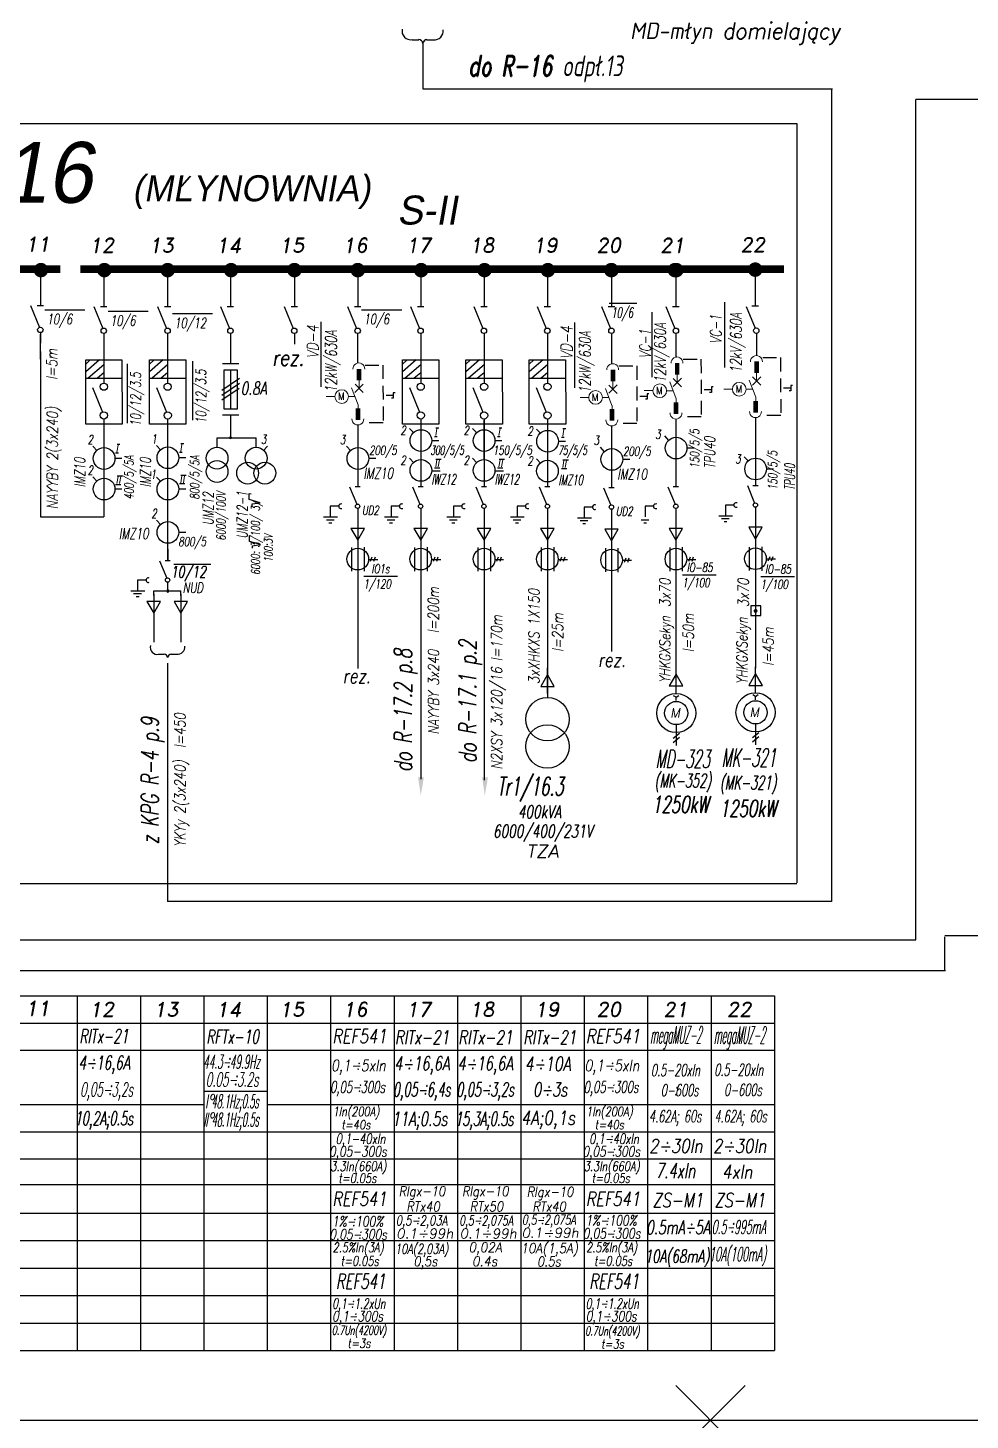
# Model space of a CAD drawing. Extents: x 0 to 420, y 0 to 328.
# Drawn here: x 111.2 to 247.6, y 0 to 201.3 of the extents above; entities that cross this region are included whole.
import ezdxf
from ezdxf.enums import TextEntityAlignment as Align

# ---------------------------------------------------------------- set-up
doc = ezdxf.new("R2010")
doc.units = 0
doc.header["$MEASUREMENT"] = 0
doc.header["$PDMODE"] = 3
doc.header["$PDSIZE"] = 5
doc.linetypes.add('DASHED', pattern=[0.75, 0.5, -0.25])
doc.layers.get('0').update_dxf_attribs({"linetype": 'CONTINUOUS'})
doc.layers.add('LINIE', color=4, linetype='CONTINUOUS')
doc.layers.add('STYKI', color=4, linetype='CONTINUOUS')
doc.styles.add('ROMAND', font='romand', dxfattribs={"width": 0.7, "oblique": 10, "height": 3.5})
doc.styles.add('ROMANS', font='romans', dxfattribs={"width": 0.8, "oblique": 10, "height": 1.99})
doc.styles.add('TECHNIC', font='te______.pfb', dxfattribs={"oblique": 10, "height": 12})

# ---------------------------------------------------------------- blocks, each defined once
blk = doc.blocks.new('3')
at = {"color": 7}
blk.add_line((0, 8.61), (0, -2.22), dxfattribs=at)
blk.add_line((3.06, 3.05), (4.99, 3.05))
blk.add_circle((0.05, 3), 3)
blk = doc.blocks.new('*U5')
at = {"color": 0}
mesh = blk.add_polyface(dxfattribs=at)
corners = [(0, 0), (3.75, 6.51), (-3.76, 6.5)]
mesh.append_faces([[corners[k] for k in face] for face in [(0, 1, 2)]], dxfattribs={"color": 0})
blk = doc.blocks.new('6')
at = {"color": 7}
blk.add_line((-0.47, 6.02), (-0.47, -1.14), dxfattribs=at)
at = {"xscale": 0.5, "yscale": 0.5, "zscale": 0.5}
blk.add_blockref('*U5', (-0.47, 0.77), dxfattribs=at)
blk = doc.blocks.new('11')
for p, q in [((0, 16), (0, 14.23)), ((-2.25, 14.23), (2.25, 14.23)), ((-0.2, 14.25), (-0.2, 14.23)), ((0, 12.49), (0, 1.6)), ((2.43, 10.05), (-2.43, 6.72)), ((-2.4, 5.45), (2.42, 8.81)), ((-2.4, 4.17), (2.38, 7.43)), ((-2.25, 0), (2.25, 0)), ((0, 0), (0, -2.05))]:
    blk.add_line(p, q)
blk.add_lwpolyline([(-1.78, 1.6), (-1.78, 12.49), (1.78, 12.49), (1.78, 1.6)], close=True)
blk = doc.blocks.new('*U13')
at = {"color": 0}
mesh = blk.add_polyface(dxfattribs=at)
corners = [(0, 0), (3.75, 6.51), (-3.76, 6.5)]
mesh.append_faces([[corners[k] for k in face] for face in [(0, 1, 2)]], dxfattribs={"color": 0})

msp = doc.modelspace()

# ---------------------------------------------------------------- linework, layer by layer
at = {"color": 7}
for p, q in [((166.83, 199.62), (167.81, 199.62)), ((168.93, 199.62), (169.95, 199.62)), ((168.38, 199.12), (168.38, 192.5)), ((168.38, 192.5), (227.65, 192.5)), ((227.5, 192.5), (227.5, 75)), ((239.72, 191.03), (328.78, 191.03)), ((239.72, 69.44), (239.72, 190.96)), ((29.95, 187.5), (222.48, 187.5)), ((222.5, 187.5), (222.5, 77.7)), ((113.07, 165.53), (113.07, 161.18)), ((122.23, 166.3), (122.23, 161.06)), ((131.46, 166.3), (131.46, 161.06)), ((140.57, 166.3), (140.57, 161.06)), ((149.8, 166.3), (149.8, 161.06)), ((158.97, 166.3), (158.97, 161.06)), ((168.08, 166.3), (168.08, 161.06)), ((177.24, 166.3), (177.24, 161.06)), ((186.41, 166.3), (186.41, 161.06)), ((195.7, 166.3), (195.7, 161.06)), ((205.01, 166.3), (205.01, 161.06)), ((216.48, 166.37), (216.48, 161.13)), ((112.58, 161.19), (113.51, 161.19)), ((122.23, 162.73), (122.23, 161.06)), ((131.46, 162.73), (131.46, 161.06)), ((186.41, 162.37), (186.41, 161.06)), ((195.36, 161.51), (199.37, 161.51)), ((212.06, 152.23), (212.06, 161.65)), ((216, 161.13), (216.93, 161.13)), ((113.69, 160.57), (119.48, 160.57)), ((121.75, 161.06), (122.68, 161.06)), ((122.85, 160.37), (128.64, 160.37)), ((132.15, 160.02), (137.94, 160.02)), ((140.08, 161.06), (141.01, 161.06)), ((149.31, 161.06), (150.25, 161.06)), ((158.49, 161.06), (159.42, 161.06)), ((159.53, 160.57), (165.32, 160.57)), ((167.59, 161.06), (168.53, 161.06)), ((176.76, 161.06), (177.69, 161.06)), ((185.93, 161.06), (186.86, 161.06)), ((195.22, 161.06), (196.15, 161.06)), ((201.57, 150.8), (201.57, 160.22)), ((204.53, 161.06), (205.46, 161.06)), ((113.08, 153.43), (113.08, 157.05)), ((122.23, 157.12), (122.23, 149.97)), ((131.46, 157.12), (131.46, 149.97)), ((153.65, 149.42), (153.65, 158.84)), ((158.95, 157.13), (158.95, 152.86)), ((168.08, 157.12), (168.08, 149.97)), ((177.24, 157.12), (177.24, 149.97)), ((186.41, 157.12), (186.41, 149.97)), ((190.38, 149.29), (190.38, 158.72)), ((195.68, 157.1), (195.68, 152.74)), ((205.01, 157.12), (205.01, 153.67)), ((140.57, 155.83), (140.57, 153.21)), ((113.07, 154.52), (113.07, 134.65)), ((113.07, 154.52), (113.07, 134.65)), ((119.61, 153.31), (124.85, 153.31)), ((119.61, 144.04), (119.61, 153.31)), ((121.59, 153.31), (119.61, 151.57)), ((120.27, 153.31), (119.61, 152.7)), ((122.23, 154.04), (122.23, 149.97)), ((124.3, 153.31), (124.85, 153.31)), ((124.3, 153.31), (124.85, 153.31)), ((124.85, 153.31), (124.88, 144.04)), ((128.85, 144.04), (128.85, 153.31)), ((130.82, 153.31), (128.85, 151.57)), ((128.85, 153.31), (134.08, 153.31)), ((129.51, 153.31), (128.85, 152.7)), ((131.46, 154.04), (131.46, 149.97)), ((133.53, 153.31), (134.08, 153.31)), ((134.08, 153.31), (134.11, 144.04)), ((135.08, 144.59), (135.08, 153.14)), ((165.46, 144.04), (165.46, 153.31)), ((165.46, 153.31), (170.7, 153.31)), ((167.43, 153.31), (165.46, 151.57)), ((166.12, 153.31), (165.46, 152.7)), ((168.08, 154.04), (168.08, 149.97)), ((170.14, 153.31), (170.7, 153.31)), ((170.7, 153.31), (170.72, 144.04)), ((174.62, 144.04), (174.62, 153.31)), ((176.6, 153.31), (174.62, 151.57)), ((174.62, 153.31), (179.86, 153.31)), ((174.62, 144.04), (174.62, 153.31)), ((175.28, 153.31), (174.62, 152.7)), ((177.24, 154.04), (177.24, 149.97)), ((179.31, 153.31), (179.86, 153.31)), ((179.86, 153.31), (179.89, 144.04)), ((183.79, 144.04), (183.79, 153.31)), ((185.77, 153.31), (183.79, 151.57)), ((183.79, 153.31), (189.03, 153.31)), ((184.45, 153.31), (183.79, 152.7)), ((186.41, 154.04), (186.41, 149.97)), ((189.03, 153.31), (189.05, 144.04)), ((205.01, 154.04), (205.01, 153.67)), ((122.23, 152.62), (119.97, 150.69)), ((122.23, 151.46), (121.3, 150.69)), ((125.64, 144.18), (125.64, 152.73)), ((131.46, 152.62), (129.2, 150.69)), ((131.46, 151.46), (130.53, 150.69)), ((168.08, 152.62), (165.82, 150.69)), ((168.08, 151.46), (167.14, 150.69)), ((177.24, 152.62), (174.98, 150.69)), ((177.24, 151.46), (176.31, 150.69)), ((186.41, 152.62), (184.15, 150.69)), ((186.41, 151.46), (185.48, 150.69)), ((119.61, 150.69), (124.85, 150.69)), ((128.85, 150.69), (134.08, 150.69)), ((165.46, 150.69), (170.7, 150.69)), ((174.62, 150.69), (179.86, 150.69)), ((183.79, 150.69), (189.03, 150.69)), ((140.57, 145.35), (140.57, 142.07)), ((119.74, 144.04), (119.61, 144.04)), ((124.88, 144.04), (119.74, 144.04)), ((122.23, 144.77), (122.23, 134.65)), ((122.23, 144.77), (122.23, 143.19)), ((122.23, 144.77), (122.23, 134.65)), ((128.97, 144.04), (128.85, 144.04)), ((134.11, 144.04), (128.97, 144.04)), ((131.46, 144.77), (131.46, 143.19)), ((131.46, 143.19), (131.46, 132.78)), ((158.97, 143.9), (158.97, 135.06)), ((158.97, 143.9), (158.97, 135.04)), ((158.97, 143.19), (158.97, 143.19)), ((165.58, 144.04), (165.46, 144.04)), ((170.72, 144.04), (165.58, 144.04)), ((167.06, 142.76), (166.45, 143.41)), ((168.08, 144.77), (168.08, 135.06)), ((168.08, 144.77), (168.08, 143.19)), ((170.27, 143.51), (170.68, 143.51)), ((174.75, 144.04), (174.62, 144.04)), ((179.89, 144.04), (174.75, 144.04)), ((176.2, 142.76), (175.59, 143.41)), ((177.24, 144.77), (177.24, 135.06)), ((179.42, 143.51), (179.82, 143.51)), ((183.92, 144.04), (183.79, 144.04)), ((189.05, 144.04), (183.92, 144.04)), ((185.45, 142.66), (184.84, 143.31)), ((186.41, 144.77), (186.41, 135.06)), ((186.41, 144.77), (186.41, 143.19)), ((188.66, 143.41), (189.06, 143.41)), ((195.7, 143.77), (195.7, 134.94)), ((195.7, 143.77), (195.7, 134.92)), ((195.7, 143.07), (195.7, 143.07)), ((205.01, 144.77), (205.01, 135.06)), ((205.01, 144.77), (205.01, 143.19)), ((205.01, 144.51), (205.01, 134.99)), ((216.52, 144.95), (216.52, 135.2)), ((216.52, 144.95), (216.52, 143.37)), ((124.15, 141.11), (124.55, 141.11)), ((133.38, 141.21), (133.79, 141.21)), ((138.61, 140.69), (138.61, 142.07)), ((138.61, 142.07), (144.27, 142.07)), ((144.27, 140.69), (144.27, 142.07)), ((170.05, 142.26), (170.45, 142.26)), ((177.24, 142.15), (177.24, 140.58)), ((179.19, 142.26), (179.59, 142.26)), ((188.43, 142.16), (188.83, 142.16)), ((203.99, 141.68), (203.38, 142.33)), ((121.25, 140.17), (120.64, 140.82)), ((123.92, 139.86), (124.33, 139.86)), ((130.45, 140.27), (129.84, 140.92)), ((133.07, 139.19), (134.08, 139.19)), ((133.15, 139.96), (133.56, 139.96)), ((145.31, 140.21), (145.92, 140.86)), ((157.95, 140.17), (157.34, 140.82)), ((167.06, 138.45), (166.45, 139.1)), ((170.27, 138.97), (170.68, 138.97)), ((170.65, 138.97), (171.05, 138.97)), ((176.2, 138.45), (175.59, 139.1)), ((179.42, 138.97), (179.82, 138.97)), ((179.79, 138.97), (180.19, 138.97)), ((185.45, 138.35), (184.84, 139)), ((194.69, 140.04), (194.08, 140.69)), ((205.01, 140.31), (205.01, 134.99)), ((215.5, 138.65), (214.89, 139.29)), ((169.68, 137.26), (170.9, 137.26)), ((170.05, 137.72), (170.45, 137.72)), ((170.42, 137.72), (170.82, 137.72)), ((178.82, 137.26), (180.04, 137.26)), ((179.19, 137.72), (179.59, 137.72)), ((179.56, 137.72), (179.96, 137.72)), ((188.43, 137.62), (188.83, 137.62)), ((188.66, 138.87), (189.06, 138.87)), ((188.8, 137.62), (189.21, 137.62)), ((189.03, 138.87), (189.44, 138.87)), ((218.12, 137.56), (219.13, 137.56)), ((121.25, 135.75), (120.64, 136.4)), ((123.92, 135.32), (124.33, 135.32)), ((124.15, 136.57), (124.55, 136.57)), ((124.3, 135.32), (124.7, 135.32)), ((124.52, 136.57), (124.93, 136.57)), ((130.45, 135.74), (129.84, 136.38)), ((133.15, 135.42), (133.56, 135.42)), ((133.38, 136.67), (133.79, 136.67)), ((133.53, 135.42), (133.93, 135.42)), ((133.75, 136.67), (134.16, 136.67)), ((158.58, 134.99), (159.32, 134.99)), ((167.69, 134.99), (168.43, 134.99)), ((176.85, 134.99), (177.6, 134.99)), ((186.03, 134.99), (186.77, 134.99)), ((204.62, 134.99), (205.37, 134.99)), ((216.13, 135.16), (216.88, 135.16)), ((131.46, 134.08), (131.46, 124.46)), ((133.07, 134.65), (134.08, 134.65)), ((143.26, 133.98), (143.52, 133.94)), ((143.26, 133.13), (143.26, 133.98)), ((144.85, 132.65), (143.26, 133.13)), ((195.31, 134.86), (196.06, 134.86)), ((131.46, 131.31), (131.46, 125.64)), ((143.69, 132.48), (144.85, 132.65)), ((143.69, 132.14), (143.69, 132.48)), ((156.2, 132.15), (154.99, 132.15)), ((154.99, 132.15), (154.99, 130.6)), ((158.97, 131.85), (158.97, 125.7)), ((158.97, 131.82), (158.97, 125.45)), ((158.97, 131.77), (158.97, 127.18)), ((164.99, 132.15), (163.78, 132.15)), ((163.78, 132.15), (163.78, 130.6)), ((168.07, 131.87), (168.07, 127.18)), ((168.08, 131.85), (168.08, 125.7)), ((174.01, 132.15), (172.8, 132.15)), ((172.8, 132.15), (172.8, 130.6)), ((177.24, 131.85), (177.24, 125.7)), ((177.24, 131.77), (177.24, 127.18)), ((183.23, 132.15), (182.02, 132.15)), ((182.02, 132.15), (182.02, 130.6)), ((186.41, 131.85), (186.41, 125.7)), ((186.41, 131.82), (186.41, 127.18)), ((192.94, 132.03), (191.73, 132.03)), ((191.73, 132.03), (191.73, 130.47)), ((195.7, 131.72), (195.7, 125.58)), ((195.7, 131.7), (195.7, 125.32)), ((195.7, 131.65), (195.7, 127.05)), ((201.76, 132.15), (200.55, 132.15)), ((200.55, 132.15), (200.55, 130.6)), ((205.01, 131.86), (205.01, 127.18)), ((205.01, 131.85), (205.01, 125.7)), ((205.01, 131.82), (205.01, 125.45)), ((213.38, 132.33), (212.17, 132.33)), ((212.17, 132.33), (212.17, 130.77)), ((216.52, 132.07), (216.52, 127.35)), ((216.52, 132.06), (216.52, 125.88)), ((130.45, 129.48), (129.84, 130.13)), ((154.03, 130.6), (156.03, 130.6)), ((154.42, 130.21), (155.54, 130.21)), ((154.79, 129.77), (155.2, 129.77)), ((162.82, 130.6), (164.82, 130.6)), ((163.21, 130.21), (164.33, 130.21)), ((163.57, 129.77), (163.99, 129.77)), ((171.84, 130.6), (173.84, 130.6)), ((172.23, 130.21), (173.35, 130.21)), ((172.59, 129.77), (173.01, 129.77)), ((181.06, 130.6), (183.06, 130.6)), ((181.44, 130.21), (182.56, 130.21)), ((181.81, 129.77), (182.22, 129.77)), ((190.77, 130.47), (192.77, 130.47)), ((191.15, 130.08), (192.27, 130.08)), ((191.52, 129.64), (191.93, 129.64)), ((199.98, 130.21), (201.1, 130.21)), ((200.34, 129.77), (200.76, 129.77)), ((211.21, 130.77), (213.21, 130.77)), ((211.6, 130.39), (212.72, 130.39)), ((211.96, 129.94), (212.38, 129.94)), ((133.07, 128.4), (134.08, 128.4)), ((143.3, 127.08), (143.3, 127.93)), ((143.3, 127.93), (143.55, 127.89)), ((144.88, 126.6), (143.3, 127.08)), ((131.46, 126.56), (131.46, 124.32)), ((131.46, 125.51), (131.46, 124.32)), ((131.47, 125.93), (131.47, 124.29)), ((143.72, 126.43), (144.88, 126.6)), ((143.72, 126.09), (143.72, 126.43)), ((158.07, 126.19), (158.07, 122.78)), ((158.97, 125.7), (158.97, 111.29)), ((159.89, 126.22), (159.89, 122.77)), ((167.17, 126.19), (167.17, 122.78)), ((168.08, 125.7), (168.08, 92.67)), ((168.99, 126.22), (168.99, 122.77)), ((176.34, 126.19), (176.34, 122.78)), ((177.24, 125.7), (177.24, 92.54)), ((178.16, 126.22), (178.16, 122.77)), ((185.51, 126.19), (185.51, 122.78)), ((186.41, 125.7), (186.41, 124.39)), ((187.33, 126.22), (187.33, 122.77)), ((194.8, 126.07), (194.8, 122.65)), ((195.7, 125.58), (195.7, 111.17)), ((196.62, 126.09), (196.62, 122.64)), ((204.11, 126.19), (204.11, 122.78)), ((205.01, 125.7), (205.01, 111.29)), ((205.93, 126.22), (205.93, 122.77)), ((215.62, 126.26), (215.62, 122.84)), ((216.52, 125.88), (216.52, 119.97)), ((216.52, 125.77), (216.52, 111.36)), ((217.44, 126.28), (217.44, 122.83)), ((218.57, 124.86), (218.32, 124.21)), ((219.02, 124.86), (218.8, 124.21)), ((131.08, 124.3), (131.82, 124.3)), ((132.36, 123.77), (137.73, 123.77)), ((160.54, 124.47), (161.86, 124.47)), ((160.54, 124.47), (161.86, 124.47)), ((161.02, 124.8), (160.77, 124.15)), ((161.47, 124.8), (161.25, 124.15)), ((169.65, 124.47), (170.97, 124.47)), ((170.12, 124.8), (169.88, 124.15)), ((170.57, 124.8), (170.35, 124.15)), ((178.73, 124.47), (180.05, 124.47)), ((179.29, 124.8), (179.05, 124.15)), ((179.74, 124.8), (179.52, 124.15)), ((186.41, 124.39), (186.41, 116.53)), ((187.99, 124.47), (189.3, 124.47)), ((188.45, 124.8), (188.2, 124.15)), ((188.91, 124.8), (188.69, 124.15)), ((197.28, 124.34), (198.59, 124.34)), ((197.28, 124.34), (198.59, 124.34)), ((197.75, 124.67), (197.51, 124.02)), ((198.2, 124.67), (197.98, 124.02)), ((206.59, 124.47), (207.9, 124.47)), ((206.59, 124.47), (207.9, 124.47)), ((207.06, 124.8), (206.82, 124.15)), ((207.51, 124.8), (207.29, 124.15)), ((218.09, 124.53), (219.41, 124.53)), ((218.09, 124.53), (219.41, 124.53)), ((128.32, 121.47), (127.11, 121.47)), ((127.11, 121.47), (127.11, 119.91)), ((131.46, 121.17), (131.46, 119.92)), ((159.85, 122.02), (164.72, 122.02)), ((205.97, 122.23), (210.84, 122.23)), ((217.3, 121.98), (222.16, 121.98)), ((126.15, 119.91), (128.15, 119.91)), ((126.54, 119.52), (127.66, 119.52)), ((126.9, 119.08), (127.32, 119.08)), ((129.44, 119.9), (133.36, 119.9)), ((129.44, 119.24), (129.44, 119.9)), ((129.44, 119.43), (129.44, 115.68)), ((133.37, 119.24), (133.37, 119.9)), ((133.37, 119.43), (133.37, 115.68)), ((129.44, 116.15), (129.44, 112.5)), ((133.37, 116.15), (133.37, 112.5)), ((186.41, 116.53), (186.41, 113.91)), ((186.41, 113.91), (186.41, 104.49)), ((130.15, 110.75), (130.97, 110.75)), ((131.92, 110.75), (132.77, 110.75)), ((158.97, 111.29), (158.97, 108.67)), ((205.01, 111.29), (205.01, 108.67)), ((216.52, 111.36), (216.52, 108.74)), ((131.46, 109.44), (131.46, 79.31)), ((205.05, 104.55), (204.66, 104.76)), ((205.05, 104.55), (205.4, 104.81)), ((216.52, 104.65), (216.14, 104.86)), ((216.52, 104.65), (216.88, 104.91)), ((205.05, 104.05), (205.05, 104.55)), ((216.52, 104.15), (216.52, 104.65)), ((216.54, 100.69), (216.54, 97.64)), ((205.53, 99.31), (204.6, 98.55)), ((205.53, 98.7), (204.6, 97.95)), ((205.06, 100.59), (205.06, 97.54)), ((217, 99.41), (216.07, 98.66)), ((217, 98.8), (216.07, 98.05)), ((131.46, 93.92), (131.46, 88.68)), ((131.46, 86.06), (131.46, 75.01)), ((222.5, 77.56), (103.93, 77.56)), ((227.5, 75), (131.46, 75)), ((58.09, 69.44), (239.72, 69.44))]:
    msp.add_line(p, q, dxfattribs=at)
for p, q in [((113.07, 162.86), (113.07, 161.19)), ((140.57, 162.73), (140.57, 161.06)), ((149.8, 162.73), (149.8, 161.06)), ((158.97, 162.73), (158.97, 161.06)), ((168.08, 162.73), (168.08, 161.06)), ((177.24, 162.73), (177.24, 161.06)), ((186.41, 162.73), (186.41, 161.06)), ((195.7, 162.73), (195.7, 161.06)), ((205.01, 162.73), (205.01, 161.06)), ((216.48, 162.8), (216.48, 161.13)), ((130.98, 161.06), (131.91, 161.06)), ((113.07, 157.26), (113.07, 155.73)), ((122.23, 157.13), (122.23, 155.61)), ((131.46, 157.13), (131.46, 155.61)), ((140.57, 157.13), (140.57, 155.61)), ((149.8, 157.13), (149.8, 155.61)), ((168.08, 157.13), (168.08, 155.61)), ((177.24, 157.13), (177.24, 155.61)), ((186.41, 157.13), (186.41, 155.61)), ((205.01, 157.13), (205.01, 155.61)), ((216.65, 157.15), (216.65, 153.95)), ((210.13, 149.4), (210.13, 148.61)), ((210.39, 149.4), (210.13, 149.4)), ((221.63, 149.62), (221.63, 148.83)), ((221.89, 149.62), (221.63, 149.62)), ((164.1, 147.76), (163.84, 147.76)), ((164.1, 148.55), (164.1, 147.76)), ((164.36, 148.55), (164.1, 148.55)), ((200.83, 147.64), (200.58, 147.64)), ((200.83, 148.42), (200.83, 147.64)), ((201.1, 148.42), (200.83, 148.42)), ((210.13, 148.61), (209.87, 148.61)), ((221.63, 148.83), (221.37, 148.83)), ((206.6, 140.6), (207.62, 140.6)), ((158.97, 136.32), (158.97, 134.99)), ((168.07, 136.32), (168.07, 134.99)), ((177.24, 136.32), (177.24, 134.99)), ((186.41, 136.32), (186.41, 134.99)), ((195.7, 136.2), (195.7, 134.86)), ((205.01, 136.32), (205.01, 134.99)), ((216.52, 136.5), (216.52, 135.16)), ((158.97, 131.84), (158.97, 130.62)), ((168.07, 131.84), (168.07, 130.62)), ((177.24, 131.84), (177.24, 130.62)), ((186.41, 131.84), (186.41, 130.62)), ((195.7, 131.72), (195.7, 130.49)), ((205.01, 131.84), (205.01, 130.62)), ((216.52, 132.02), (216.52, 130.8)), ((131.46, 125.63), (131.46, 124.3)), ((131.46, 121.15), (131.46, 119.93)), ((0, 0), (420, 0))]:
    msp.add_line(p, q)
at = {"linetype": 'DASHED', "ltscale": 4}
for p, q in [((206.06, 153.42), (208.62, 153.42)), ((208.62, 153.42), (208.67, 145.07)), ((217.56, 153.64), (220.13, 153.64)), ((220.13, 153.64), (220.17, 145.29)), ((160.03, 152.57), (162.6, 152.57)), ((162.6, 152.57), (162.64, 144.22)), ((196.76, 152.45), (199.33, 152.45)), ((199.33, 152.45), (199.37, 144.1)), ((208.67, 145.07), (205.68, 145.07)), ((220.17, 145.29), (217.18, 145.29)), ((162.64, 144.22), (159.66, 144.22)), ((199.37, 144.1), (196.39, 144.1))]:
    msp.add_line(p, q, dxfattribs=at)
at = {"color": 7, "lineweight": 0}
for p, q in [((205.18, 150.05), (205.18, 151.26)), ((216.68, 150.27), (216.68, 151.48)), ((159.02, 146.84), (158.08, 149.3)), ((158.55, 148.61), (159.77, 149.81)), ((159.77, 148.58), (158.57, 149.79)), ((159.15, 149.2), (159.15, 150.41)), ((195.75, 146.72), (194.81, 149.18)), ((195.28, 148.49), (196.51, 149.69)), ((196.5, 148.45), (195.3, 149.67)), ((195.89, 149.08), (195.89, 150.28)), ((205.05, 147.7), (204.11, 150.15)), ((204.58, 149.46), (205.8, 150.67)), ((205.79, 149.43), (204.59, 150.64)), ((215.16, 149.08), (216.11, 149.08)), ((216.55, 147.91), (215.61, 150.37)), ((216.08, 149.68), (217.3, 150.89)), ((217.3, 149.65), (216.1, 150.86)), ((157.63, 148.01), (158.58, 148.01)), ((194.36, 147.89), (195.31, 147.89)), ((203.66, 148.86), (204.61, 148.86)), ((205.06, 147.68), (205.06, 146.49)), ((216.57, 147.9), (216.57, 146.71)), ((159.04, 146.83), (159.04, 145.64)), ((195.77, 146.7), (195.77, 145.52))]:
    msp.add_line(p, q, dxfattribs=at)
at = {"color": 7, "lineweight": 25}
for p, q in [((5.73, 61.35), (200.88, 61.35)), ((24.1, 61.35), (219.25, 61.35)), ((118.37, 61.35), (118.37, 41.7)), ((127.54, 61.35), (127.54, 41.7)), ((136.7, 61.35), (136.7, 41.7)), ((145.87, 61.35), (145.87, 41.7)), ((155.04, 61.35), (155.04, 41.7)), ((164.21, 61.35), (164.21, 41.7)), ((173.38, 61.35), (173.38, 41.7)), ((182.55, 61.35), (182.55, 41.7)), ((191.71, 61.35), (191.71, 41.7)), ((200.88, 61.35), (200.88, 21.68)), ((210.09, 61.35), (210.09, 41.7)), ((210.09, 61.26), (210.09, 41.7)), ((219.25, 61.35), (219.25, 41.7)), ((219.25, 61.26), (219.25, 41.7)), ((5.73, 57.42), (200.88, 57.42)), ((24.1, 57.42), (219.25, 57.42)), ((5.73, 53.49), (200.88, 53.49)), ((24.1, 53.49), (219.25, 53.49)), ((136.7, 47.58), (145.87, 47.58)), ((100.03, 45.63), (136.7, 45.63)), ((100.03, 45.63), (136.7, 45.63)), ((100.03, 45.63), (136.7, 45.63)), ((145.87, 45.63), (182.55, 45.63)), ((145.87, 45.63), (191.71, 45.63)), ((145.87, 45.63), (210.09, 45.63)), ((191.71, 45.63), (200.88, 45.63)), ((210.09, 45.63), (219.25, 45.63)), ((5.73, 41.7), (200.88, 41.7)), ((24.1, 41.7), (219.25, 41.7)), ((118.37, 41.7), (118.37, 22.06)), ((127.54, 41.7), (127.54, 22.06)), ((136.7, 41.7), (136.7, 22.06)), ((145.87, 41.7), (145.87, 22.06)), ((155.04, 41.7), (155.04, 22.06)), ((164.21, 41.7), (164.21, 22.06)), ((173.38, 41.7), (173.38, 22.06)), ((182.55, 41.7), (182.55, 22.06)), ((191.71, 41.7), (191.71, 22.06)), ((210.09, 41.7), (210.09, 21.97)), ((210.09, 41.7), (210.09, 22.06)), ((219.25, 41.7), (219.25, 22.06)), ((10.54, 37.77), (182.55, 37.77)), ((14.9, 37.77), (191.71, 37.77)), ((33.27, 37.77), (210.09, 37.77)), ((155.04, 37.77), (164.21, 37.77)), ((191.71, 37.77), (200.88, 37.77)), ((210.09, 37.77), (219.25, 37.77)), ((5.73, 34.09), (200.88, 34.09)), ((24.1, 34.09), (219.25, 34.09)), ((5.73, 29.92), (182.55, 29.92)), ((14.9, 29.92), (191.71, 29.92)), ((33.27, 29.92), (210.09, 29.92)), ((155.04, 29.92), (164.21, 29.92)), ((191.71, 29.92), (200.88, 29.92)), ((210.09, 29.92), (219.25, 29.92)), ((5.73, 25.99), (182.55, 25.99)), ((14.9, 25.99), (191.71, 25.99)), ((33.27, 25.99), (210.09, 25.99)), ((155.04, 25.99), (164.21, 25.99)), ((191.71, 25.99), (200.88, 25.99)), ((210.09, 25.99), (219.25, 25.99)), ((5.78, 21.96), (182.6, 21.96)), ((33.42, 21.96), (210.23, 21.96)), ((42.45, 21.96), (219.27, 21.96)), ((118.37, 22.06), (118.37, 10.08)), ((127.54, 22.06), (127.54, 10.08)), ((136.7, 22.06), (136.7, 10.08)), ((145.87, 22.06), (145.87, 10.08)), ((155.04, 22.06), (155.04, 10.08)), ((164.21, 22.06), (164.21, 10.08)), ((173.38, 22.06), (173.38, 10.08)), ((182.55, 22.06), (182.55, 10.08)), ((191.71, 22.06), (191.71, 10.08)), ((200.88, 22.06), (200.88, 10.08)), ((210.09, 22.06), (210.09, 10.08)), ((219.27, 22.05), (219.27, 10.08)), ((5.73, 18.03), (182.55, 18.03)), ((5.78, 18.03), (182.6, 18.03)), ((42.45, 18.03), (219.27, 18.03)), ((5.73, 14.01), (219.27, 14.01)), ((5.73, 10.08), (219.27, 10.08))]:
    msp.add_line(p, q, dxfattribs=at)
at = {"color": 7}
for points, const_width in [([(112.59, 166.3, 1), (113.66, 166.3, 1)], 1.02), ([(121.76, 166.3, 1), (122.83, 166.3, 1)], 1.02), ([(130.93, 166.3, 1), (132, 166.3, 1)], 1.02), ([(140.1, 166.3, 1), (141.17, 166.3, 1)], 1.02), ([(149.26, 166.3, 1), (150.34, 166.3, 1)], 1.02), ([(158.43, 166.3, 1), (159.51, 166.3, 1)], 1.02), ([(167.6, 166.3, 1), (168.68, 166.3, 1)], 1.02), ([(176.77, 166.3, 1), (177.84, 166.3, 1)], 1.02), ([(185.94, 166.3, 1), (187.01, 166.3, 1)], 1.02), ([(195.11, 166.3, 1), (196.18, 166.3, 1)], 1.02), ([(195.15, 166.3, 1), (196.22, 166.3, 1)], 1.02), ([(204.32, 166.3, 1), (205.39, 166.3, 1)], 1.02), ([(204.53, 166.3, 1), (205.6, 166.3, 1)], 1.02), ([(215.94, 166.37, 1), (217.02, 166.37, 1)], 1.02), ([(140.46, 142.07, 1), (140.67, 142.07, 1)], 0.204), ([(131.38, 119.89, 1), (131.59, 119.89, 1)], 0.204), ([(216.37, 117.01, 1), (216.69, 117.01, 1)], 0.244)]:
    msp.add_lwpolyline(points, format="xyb", close=True, dxfattribs=dict(at, const_width=const_width))
at = {"color": 7, "const_width": 1.1}
for points in [[(15.63, 166.42), (115.93, 166.42)], [(118.84, 166.42), (220.64, 166.42)]]:
    msp.add_lwpolyline(points, dxfattribs=at)
at = {"lineweight": 0, "const_width": 0.668}
for points in [[(205.18, 151.19), (205.18, 152.88)], [(216.69, 151.41), (216.69, 153.09)], [(159.16, 150.34), (159.16, 152.02)], [(195.89, 150.21), (195.89, 151.9)], [(205.03, 145.48), (205.03, 147.17)], [(216.54, 145.7), (216.54, 147.39)], [(159.01, 144.63), (159.01, 146.32)], [(195.74, 144.51), (195.74, 146.2)]]:
    msp.add_lwpolyline(points, dxfattribs=at)
at = {"linetype": 'DASHED', "ltscale": 2}
for points in [[(210.09, 149), (208.83, 149)], [(221.59, 149.22), (220.34, 149.22)], [(164.06, 148.15), (162.81, 148.15)], [(200.8, 148.02), (199.54, 148.02)]]:
    msp.add_lwpolyline(points, dxfattribs=at)
at = {"lineweight": 0}
for points in [[(213.19, 149.09), (211.93, 149.09)], [(155.66, 148.02), (154.4, 148.02)], [(192.39, 147.89), (191.13, 147.89)], [(201.69, 148.87), (200.43, 148.87)]]:
    msp.add_lwpolyline(points, dxfattribs=at)
at = {"color": 7}
msp.add_lwpolyline([(215.84, 117.73), (215.84, 116.34), (217.27, 116.34), (217.27, 117.73)], close=True, dxfattribs=at)
for centre, radius in [((113.04, 157.65), 0.393), ((122.21, 157.52), 0.393), ((131.44, 157.52), 0.393), ((140.54, 157.52), 0.393), ((149.77, 157.52), 0.393), ((158.95, 157.52), 0.393), ((168.05, 157.52), 0.393), ((177.22, 157.52), 0.393), ((186.39, 157.52), 0.393), ((195.68, 157.52), 0.393), ((204.99, 157.52), 0.393), ((216.63, 157.54), 0.393), ((122.23, 149.44), 0.524), ((131.46, 149.44), 0.524), ((168.07, 149.44), 0.524), ((177.24, 149.44), 0.524), ((186.41, 149.44), 0.524), ((122.23, 145.29), 0.524), ((131.47, 145.29), 0.524), ((168.08, 145.29), 0.524), ((177.24, 145.29), 0.524), ((186.41, 145.29), 0.524), ((131.49, 139.16), 1.57), ((138.61, 139.11), 1.58), ((144.27, 139.11), 1.58), ((216.54, 137.54), 1.57), ((138.61, 137.17), 1.58), ((143.03, 136.95), 1.58), ((145.52, 136.95), 1.58), ((168.1, 137.34), 1.57), ((177.24, 137.34), 1.57), ((186.41, 137.24), 1.57), ((131.49, 134.63), 1.57), ((158.95, 132.15), 0.314), ((168.06, 132.15), 0.314), ((177.22, 132.15), 0.314), ((186.4, 132.15), 0.314), ((195.68, 132.03), 0.314), ((204.99, 132.15), 0.314), ((216.5, 132.33), 0.314), ((131.49, 128.37), 1.57), ((158.96, 124.51), 1.57), ((168.07, 124.51), 1.57), ((177.24, 124.51), 1.57), ((186.4, 124.51), 1.57), ((195.7, 124.38), 1.57), ((205.01, 124.51), 1.57), ((216.51, 124.57), 1.57), ((131.44, 121.47), 0.314), ((205.05, 102.25), 2.83), ((216.52, 102.35), 2.83), ((186.41, 101.35), 3.14), ((205.05, 102.25), 1.68), ((216.52, 102.35), 1.68), ((186.41, 97.42), 3.14)]:
    msp.add_circle(centre, radius, dxfattribs=at)
at = {"color": 7, "lineweight": 0}
for centre in [(156.64, 148.01), (202.67, 148.86), (214.17, 149.08), (193.38, 147.89)]:
    msp.add_circle(centre, 0.987, dxfattribs=at)
msp.add_circle((205.03, 140.57), 1.57)
at = {"color": 7}
for centre, radius, start, end in [((166.62, 200.86), 1.25, 166.6244, 280.02), ((167.77, 199), 0.624, 7.5296, 90.1947), ((169.01, 199.01), 0.624, 93.1324, 172.0069), ((170.08, 200.86), 1.25, 263.2509, 7.5822), ((140.56, 142.09), 0.158, 180, 0), ((156.54, 132.15), 0.333, 64.1134, 295.8866), ((165.33, 132.15), 0.333, 64.1134, 295.8866), ((174.34, 132.15), 0.333, 64.1134, 295.8866), ((183.56, 132.15), 0.333, 64.1134, 295.8866), ((193.27, 132.03), 0.333, 64.1134, 295.8866), ((202.09, 132.15), 0.333, 64.1134, 295.8866), ((213.72, 132.33), 0.333, 64.1134, 295.8866), ((128.66, 121.47), 0.333, 64.1134, 295.8866), ((131.48, 119.9), 0.158, 0, 180), ((131.48, 119.9), 0.158, 180, 0), ((129.98, 111.78), 1.05, 166.6244, 280.02), ((130.94, 110.22), 0.524, 7.5296, 90.1947), ((131.98, 110.23), 0.524, 93.1324, 172.0069), ((132.88, 111.79), 1.05, 263.2509, 7.5822)]:
    msp.add_arc(centre, radius, start, end, dxfattribs=at)
at = {"color": 7, "lineweight": 0}
for centre, start, end in [((205.15, 152.88), 357.9025, 182.0975), ((216.65, 153.09), 357.9025, 182.0975), ((159.12, 152.02), 357.9025, 182.0975), ((195.86, 151.9), 357.9025, 182.0975), ((205.01, 145.61), 177.9025, 2.0975), ((216.51, 145.83), 177.9025, 2.0975), ((158.98, 144.76), 177.9025, 2.0975), ((195.72, 144.63), 177.9025, 2.0975)]:
    msp.add_arc(centre, 0.857, start, end, dxfattribs=at)
at = {"color": 7}
msp.add_point((210, 0), dxfattribs=at)
for points in [[(167.69, 92.95), (168.53, 92.95), (168.08, 90.34)], [(176.96, 92.95), (177.8, 92.95), (177.35, 90.34)]]:
    msp.add_solid(points, dxfattribs=at)
at = {"layer": 'LINIE', "color": 7}
for p, q in [((113.07, 134.65), (113.07, 130.6)), ((122.23, 134.65), (122.23, 130.6)), ((113.07, 130.6), (122.23, 130.6)), ((243.93, 70.06), (315.87, 70.06)), ((243.93, 65), (243.93, 69.88)), ((67.25, 65), (235.58, 65)), ((67.5, 65), (244.03, 65))]:
    msp.add_line(p, q, dxfattribs=at)
at = {"layer": 'STYKI', "color": 7}
for p, q in [((111.59, 161.16), (112.9, 158.01)), ((120.76, 161.03), (122.07, 157.88)), ((129.99, 161.03), (131.3, 157.88)), ((139.09, 161.03), (140.4, 157.88)), ((148.32, 161.03), (149.63, 157.88)), ((157.49, 161.03), (158.8, 157.88)), ((166.6, 161.03), (167.91, 157.88)), ((175.77, 161.03), (177.08, 157.88)), ((184.94, 161.03), (186.25, 157.88)), ((194.23, 161.03), (195.54, 157.88)), ((203.54, 161.03), (204.85, 157.88)), ((215.18, 161.04), (216.49, 157.9)), ((120.6, 149.32), (122.04, 145.77)), ((129.83, 149.32), (131.28, 145.77)), ((166.45, 149.32), (167.89, 145.77)), ((175.61, 149.32), (177.05, 145.77)), ((184.78, 149.32), (186.22, 145.77)), ((157.78, 134.96), (158.83, 132.44)), ((166.89, 134.96), (167.94, 132.44)), ((176.06, 134.96), (177.1, 132.44)), ((185.23, 134.96), (186.28, 132.44)), ((203.83, 134.96), (204.88, 132.44)), ((215.34, 135.14), (216.38, 132.62)), ((194.52, 134.83), (195.57, 132.32)), ((130.28, 124.27), (131.33, 121.75))]:
    msp.add_line(p, q, dxfattribs=at)

# ---------------------------------------------------------------- block references
at = {"color": 7}
for name, p, xscale, yscale, zscale in [('11', (140.57, 145.35), 0.523908, 0.523908, 0.523908), ('3', (168.08, 140.08), 0.523908, 0.523908, 0.523908), ('3', (177.22, 140.08), 0.523908, 0.523908, 0.523908), ('3', (186.41, 139.98), 0.523908, 0.523908, 0.523908), ('3', (122.23, 137.49), 0.523908, 0.523908, 0.523908), ('3', (158.97, 137.49), 0.523908, 0.523908, 0.523908), ('3', (195.7, 137.36), 0.523908, 0.523908, 0.523908), ('3', (122.23, 133.07), 0.523908, 0.523908, 0.523908), ('6', (159.2, 126.85), 0.523908, 0.523908, 0.523908), ('6', (168.32, 126.85), 0.523908, 0.523908, 0.523908), ('6', (177.49, 126.85), 0.523908, 0.523908, 0.523908), ('6', (186.66, 126.85), 0.523908, 0.523908, 0.523908), ('6', (195.93, 126.73), 0.523908, 0.523908, 0.523908), ('6', (205.24, 126.85), 0.523908, 0.523908, 0.523908), ('6', (216.76, 127), 0.523908, 0.523908, 0.523908), ('*U13', (129.44, 116.68), 0.261954, 0.261954, 0.261954), ('*U13', (133.37, 116.68), 0.261954, 0.261954, 0.261954)]:
    msp.add_blockref(name, p, dxfattribs=dict(at, xscale=xscale, yscale=yscale, zscale=zscale))
at = {"color": 7, "xscale": 0.523908, "yscale": 0.523908, "zscale": 0.523908, "rotation": 180}
for p in [(186.17, 108.21), (204.77, 108.28), (216.28, 108.35)]:
    msp.add_blockref('6', p, dxfattribs=at)

# ---------------------------------------------------------------- texts
at = {"color": 7, "oblique": 10}
for s, height, style, width, p in [('MD-młyn domielający', 2.394, 'ROMANS', 0.9, (198.38, 199.71)), ('do R-16 odpł.13', 2.996, 'ROMAND', 0.68, (174.91, 194.34)), ('10/6', 1.497, 'ROMAND', 0.6, (195.65, 159.4)), ('10/6', 1.497, 'ROMAND', 0.7, (113.97, 158.46)), ('10/6', 1.497, 'ROMAND', 0.7, (123.14, 158.25)), ('10/12', 1.497, 'ROMAND', 0.7, (132.43, 157.91)), ('10/6', 1.497, 'ROMAND', 0.7, (159.82, 158.46)), ('rez.', 2.31, 'ROMANS', 0.8, (146.58, 152.48)), ('0.8A', 1.834, 'ROMAND', 0.7, (142.03, 148.29)), ('2', 1.31, 'ROMANS', 0.7, (165.14, 142.46)), ('I', 1, 'ROMANS', 0.7, (170.13, 142.39)), ('2', 1.31, 'ROMANS', 0.7, (174.28, 142.46)), ('I', 1, 'ROMANS', 0.7, (179.27, 142.39)), ('2', 1.31, 'ROMANS', 0.7, (183.52, 142.36)), ('I', 1, 'ROMANS', 0.7, (188.51, 142.29)), ('3', 1.31, 'ROMANS', 0.7, (202, 141.89)), ('2', 1.31, 'ROMANS', 0.7, (119.87, 141.14)), ('I', 1, 'ROMANS', 0.7, (124, 139.99)), ('1', 1.31, 'ROMANS', 0.7, (129.1, 141.24)), ('I', 1, 'ROMANS', 0.7, (133.23, 140.09)), ('3', 1.31, 'ROMANS', 0.7, (144.95, 141.18)), ('3', 1.31, 'ROMANS', 0.7, (156.37, 141.14)), ('200/5', 1.31, 'ROMANS', 0.7, (160.6, 139.58)), ('300/5/5', 1.31, 'ROMANS', 0.6, (169.47, 139.6)), ('150/5/5', 1.31, 'ROMANS', 0.7, (178.51, 139.6)), ('75/5/5', 1.31, 'ROMANS', 0.6, (187.96, 139.6)), ('3', 1.31, 'ROMANS', 0.7, (193.1, 141.02)), ('200/5', 1.31, 'ROMANS', 0.7, (197.34, 139.45)), ('2', 1.31, 'ROMANS', 0.7, (165.14, 138.15)), ('2', 1.31, 'ROMANS', 0.7, (174.28, 138.15)), ('2', 1.31, 'ROMANS', 0.7, (183.52, 138.05)), ('3', 1.31, 'ROMANS', 0.7, (213.58, 138.35)), ('2', 1.31, 'ROMANS', 0.7, (119.87, 136.72)), ('1', 1.31, 'ROMANS', 0.7, (128.99, 136.1)), ('IMZ10', 1.56, 'ROMAND', 0.7, (159.78, 136.14)), ('I', 1, 'ROMANS', 0.7, (170.13, 137.85)), ('I', 1, 'ROMANS', 0.7, (170.5, 137.85)), ('I', 1, 'ROMANS', 0.7, (179.27, 137.85)), ('I', 1, 'ROMANS', 0.7, (179.64, 137.85)), ('I', 1, 'ROMANS', 0.7, (188.51, 137.75)), ('I', 1, 'ROMANS', 0.7, (188.88, 137.75)), ('IMZ10', 1.56, 'ROMAND', 0.7, (196.51, 136.02)), ('I', 1, 'ROMANS', 0.7, (124, 135.45)), ('I', 1, 'ROMANS', 0.7, (124.37, 135.45)), ('I', 1, 'ROMANS', 0.7, (133.23, 135.55)), ('I', 1, 'ROMANS', 0.7, (133.61, 135.55)), ('IWZ12', 1.5, 'ROMAND', 0.6, (169.63, 135.29)), ('IWZ12', 1.5, 'ROMAND', 0.6, (178.77, 135.29)), ('IMZ10', 1.5, 'ROMAND', 0.6, (188.01, 135.19)), ('2', 1.31, 'ROMANS', 0.7, (129.1, 130.45)), ('UD2', 1.3, 'ROMAND', 0.7, (159.56, 130.92)), ('UD2', 1.3, 'ROMAND', 0.7, (196.29, 130.79)), ('IMZ10', 1.56, 'ROMAND', 0.7, (124.39, 127.41)), ('800/5', 1.31, 'ROMANS', 0.7, (133, 126.38)), ('10/12', 1.663, 'ROMAND', 0.7, (131.91, 121.84)), ('IO1s', 1.3, 'ROMAND', 0.7, (160.95, 122.46)), ('IO-85', 1.3, 'ROMAND', 0.7, (206.57, 122.66)), ('IO-85', 1.3, 'ROMAND', 0.7, (217.9, 122.41)), ('NUD', 1.5, 'ROMAND', 0.7, (133.64, 119.61)), ('1/120', 1.3, 'ROMAND', 0.7, (159.79, 120.26)), ('1/100', 1.3, 'ROMAND', 0.7, (205.91, 120.46)), ('1/100', 1.3, 'ROMAND', 0.7, (217.24, 120.21)), ('rez.', 2.041, 'ROMAND', 0.8, (193.69, 108.92)), ('rez.', 2.041, 'ROMAND', 0.8, (156.78, 106.59)), ('Tr1/16.3', 2.646, 'ROMAND', 0.6, (179.15, 90.34)), ('400kVA', 1.834, 'ROMAND', 0.7, (182.14, 87.06)), ('6000/400/231V', 1.8337, 'ROMAND', 0.7, (178.54, 84.24)), ('TZA', 1.834, 'ROMAND', 1.1, (183.34, 81.35)), ('7.4xIn', 2.175, 'ROMANS', 0.65, (202.08, 34.98))]:
    msp.add_text(s, height=height, dxfattribs=dict(at, style=style, width=width)).set_placement(p)
for s, height, style, p in [('R-16', 8.802, 'TECHNIC', (95.06, 176.03)), ('(MLYNOWNIA)', 3.7721, 'TECHNIC', (126.33, 176.25)), ('S-II', 4.191, 'TECHNIC', (164.65, 172.89)), ('11', 2.096, 'ROMAND', (110.87, 169.03)), ('12', 2.096, 'ROMAND', (120.13, 168.85)), ('13', 2.096, 'ROMAND', (128.77, 168.85)), ('14', 2.096, 'ROMAND', (138.47, 168.85)), ('15', 2.096, 'ROMAND', (147.63, 168.85)), ('16', 2.096, 'ROMAND', (156.8, 168.85)), ('17', 2.096, 'ROMAND', (165.97, 168.85)), ('18', 2.096, 'ROMAND', (175.14, 168.85)), ('19', 2.096, 'ROMAND', (184.31, 168.85)), ('20', 2.096, 'ROMAND', (193.48, 168.85)), ('21', 2.096, 'ROMAND', (202.69, 168.85)), ('22', 2.096, 'ROMAND', (214.31, 168.92)), ('M', 1.36, 'ROMANS', (204.19, 101.59)), ('M', 1.36, 'ROMANS', (215.66, 101.69))]:
    msp.add_text(s, height=height, dxfattribs=dict(at, style=style)).set_placement(p)
at = {"color": 7, "style": 'TECHNIC', "oblique": 10}
msp.add_text('I', height=2, rotation=328.6767, dxfattribs=at).set_placement((133.1, 178.57))
at = {"color": 7, "oblique": 10}
for s, height, style, width, p in [('VC-1', 1.65, 'ROMAND', 0.7, (211.6, 155.65)), ('12kV/630A', 1.65, 'ROMAND', 0.7, (214.51, 151.41)), ('VD-4', 1.65, 'ROMAND', 0.8, (153.28, 153.52)), ('12kW/630A', 1.65, 'ROMAND', 0.7, (155.92, 148.6)), ('VD-4', 1.65, 'ROMAND', 0.8, (190.02, 153.4)), ('12kW/630A', 1.65, 'ROMAND', 0.7, (192.65, 148.48)), ('VC-1', 1.65, 'ROMAND', 0.7, (201.37, 153.53)), ('12kV/630A', 1.65, 'ROMAND', 0.7, (203.54, 149.98)), ('l=5m', 1.572, 'ROMANS', 0.8, (115.48, 150.4)), ('10/12/3.5', 1.497, 'ROMAND', 0.7, (127.58, 143.69)), ('10/12/3.5', 1.497, 'ROMAND', 0.7, (137.02, 144.1)), ('NAYYBY 2(3x240)', 1.5717, 'ROMANS', 0.8, (115.57, 131.69)), ('150/5/5', 1.31, 'ROMANS', 0.7, (208.38, 137.63)), ('TPU40', 1.56, 'ROMAND', 0.7, (210.68, 137.57)), ('IMZ10', 1.56, 'ROMAND', 0.7, (119.52, 134.89)), ('400/5/5A', 1.31, 'ROMANS', 0.7, (126.52, 133.11)), ('IMZ10', 1.56, 'ROMAND', 0.7, (129.02, 134.89)), ('800/5/5A', 1.31, 'ROMANS', 0.7, (136.01, 133.11)), ('150/5/5', 1.31, 'ROMANS', 0.7, (219.66, 134.5)), ('TPU40', 1.5, 'ROMAND', 0.6, (222.23, 134.47)), ('UMZ12', 1.5, 'ROMAND', 0.7, (138.07, 129.41)), ('6000/100V', 1.31, 'ROMANS', 0.7, (139.84, 127.16)), ('UMZ12-1', 1.5, 'ROMAND', 0.7, (142.99, 127.47)), ('6000: 3/100/ 3/', 1.25, 'ROMANS', 0.7, (144.79, 122.19)), ('100:3V', 1.25, 'ROMANS', 0.7, (146.65, 124.05)), ('3x70', 1.572, 'ROMANS', 0.8, (204.2, 117.56)), ('3x70', 1.572, 'ROMANS', 0.8, (215.55, 117.55)), ('l=200m', 1.572, 'ROMANS', 0.8, (170.7, 113.79)), ('3xXHKXS 1X150', 1.5717, 'ROMANS', 0.8, (185.26, 106.42)), ('l=25m', 1.572, 'ROMANS', 0.8, (188.68, 111.1)), ('YHKGXSekyn ', 1.5717, 'ROMANS', 0.75, (204.19, 106.58)), ('l=50m', 1.572, 'ROMANS', 0.8, (207.58, 111.02)), ('YHKGXSekyn ', 1.5717, 'ROMANS', 0.75, (215.34, 106.39)), ('do R-17.1 p.2', 2.5148, 'ROMAND', 0.7, (176.12, 95.01)), ('l=45m', 1.572, 'ROMANS', 0.8, (219.14, 109.06)), ('do R-17.2 p.8', 2.5148, 'ROMAND', 0.7, (166.77, 93.71)), ('NAYYBY 3x240', 1.5717, 'ROMANS', 0.8, (170.72, 99.12)), ('z KPG R-4 p.9', 2.5148, 'ROMAND', 0.7, (130.15, 83.24)), ('YKYy 2(3x240)  l=450', 1.5717, 'ROMANS', 0.8, (134.04, 82.84))]:
    msp.add_text(s, height=height, rotation=90, dxfattribs=dict(at, style=style, width=width)).set_placement(p)
at = {"color": 7, "lineweight": 0, "style": 'ROMAND', "width": 0.9}
for p in [(202.12, 148.37), (213.63, 148.59), (156.1, 147.52), (192.83, 147.39)]:
    msp.add_text('M', height=1.06, dxfattribs=at).set_placement(p)
at = {"color": 7, "lineweight": 35, "style": 'ROMANS', "oblique": 10, "width": 0.8}
msp.add_text('N2XSY 3x120/16 l=170m', height=1.57, rotation=90, dxfattribs=at).set_placement((179.85, 94.08))
at = {"color": 6, "style": 'ROMAND', "oblique": 10}
for s, width, p, p2 in [('MD-323', 0.496063, (202.07, 94.31), (209.93, 94.31)), ('MK-321', 0.520661, (211.61, 94.49), (219.47, 94.49))]:
    msp.add_text(s, height=2.62, dxfattribs=dict(at, width=width)).set_placement(p, p2, align=Align.FIT)
at = {"color": 7, "oblique": 10}
for s, height, style, width, p, p2 in [('(MK-352)', 2, 'ROMAND', 0.555078, (201.9, 91.48), (210.1, 91.48)), ('(MK-321)', 2, 'ROMAND', 0.555078, (211.35, 91.19), (219.55, 91.19)), ('1250kW', 2.41, 'ROMAND', 0.580494, (201.56, 87.84), (209.75, 87.84)), ('1250kW', 2.41, 'ROMAND', 0.580494, (211.35, 87.25), (219.55, 87.25)), ('0.5mA-5A', 1.99, 'ROMANS', 0.606202, (200.68, 26.89), (209.93, 26.89)), ('10A(68mA)', 1.861, 'ROMANS', 0.621036, (200.49, 22.78), (209.85, 22.78))]:
    msp.add_text(s, height=height, dxfattribs=dict(at, style=style, width=width)).set_placement(p, p2, align=Align.FIT)
at = {"color": 7, "lineweight": 25, "style": 'ROMAND', "oblique": 10}
for s, p in [('11', (110.87, 58.53)), ('12', (120.13, 58.35)), ('13', (129.43, 58.35)), ('14', (138.47, 58.35)), ('15', (147.63, 58.35)), ('16', (156.8, 58.35)), ('17', (165.97, 58.35)), ('18', (175.14, 58.35)), ('19', (184.55, 58.35)), ('20', (193.48, 58.35)), ('21', (203.16, 58.35)), ('22', (212.34, 58.35))]:
    msp.add_text(s, height=2.096, dxfattribs=at).set_placement(p)
at = {"color": 7, "lineweight": 25, "style": 'ROMANS', "oblique": 10}
for s, height, width, p in [('RITx-21', 1.991, 0.65, (118.68, 54.53)), ('RFTx-10', 1.991, 0.65, (137.03, 54.46)), ('REF541', 1.991, 0.78, (155.28, 54.53)), ('REF541', 1.991, 0.78, (191.96, 54.53)), ('megaMUZ-2', 2.5, 0.35, (210.46, 54.44)), ('RITx-21', 1.991, 0.72, (164.33, 54.37)), ('RITx-21', 1.991, 0.72, (173.5, 54.37)), ('RITx-21', 1.991, 0.7, (182.91, 54.37)), ('4-16,6A', 1.991, 0.65, (118.54, 50.7)), ('44.3-49.9Hz', 1.9909, 0.47, (136.61, 50.83)), ('4-16,6A', 1.991, 0.7, (164.23, 50.59)), ('4-16,6A', 1.991, 0.7, (173.4, 50.59)), ('4-10A', 1.991, 0.75, (183.12, 50.53)), (':', 1.99, 0.7, (120.31, 50.87)), (':', 1.99, 0.7, (139.97, 51.01)), ('0,1-5xIn', 1.65, 0.8, (155.11, 50.47)), (':', 1.5, 0.75, (158.77, 50.66)), (':', 1.99, 0.7, (166.12, 50.77)), (':', 1.99, 0.7, (175.29, 50.77)), (':', 1.99, 0.7, (185.17, 50.77)), ('0,1-5xIn', 1.65, 0.8, (191.78, 50.47)), (':', 1.5, 0.75, (195.44, 50.66)), ('0,05-3,2s', 1.991, 0.55, (118.81, 46.82)), (':', 1.99, 0.7, (122.83, 47.06)), ('0.05-3.2s', 1.991, 0.55, (136.98, 48.27)), (':', 1.99, 0.7, (140.99, 48.44)), ('0,05-300s', 1.65, 0.65, (154.96, 47.35)), (':', 1.5, 0.75, (158.96, 47.51)), ('0,05-6,4s', 1.991, 0.6, (164.05, 46.82)), (':', 1.99, 0.7, (168.44, 47.09)), ('0,05-3,2s', 1.991, 0.6, (173.22, 46.82)), (':', 1.99, 0.7, (177.61, 47.09)), ('0-3s', 1.991, 0.7, (184.32, 46.82)), ('0,05-300s', 1.65, 0.65, (191.64, 47.35)), (':', 1.5, 0.75, (195.63, 47.51)), ('I 48.1Hz;0.5s', 1.9909, 0.43, (136.93, 45.1)), ('o', 1.2, 0.8, (137.52, 46.33)), (':', 1.99, 0.7, (186.14, 46.97)), ('10,2A;0.5s', 1.991, 0.6, (118.01, 42.64)), ('II 48.1Hz;0.5s', 1.9909, 0.43, (136.66, 42.47)), ('o', 1.2, 0.8, (137.52, 43.69)), ('1In(200A)', 1.38, 0.75, (155.33, 43.95)), ('11A;0.5s', 1.991, 0.7, (163.88, 42.58)), ('15,3A;0.5s', 1.991, 0.6, (173.05, 42.58)), ('4A;0,1s', 1.991, 0.8, (182.56, 42.72)), ('1In(200A)', 1.38, 0.75, (192, 43.95)), ('t=40s', 1.3, 0.8, (156.58, 42.06)), ('t=40s', 1.3, 0.8, (193.25, 42.06)), ('0,1-40xIn', 1.5, 0.7, (155.77, 39.94)), ('0,1-40xIn', 1.5, 0.7, (192.45, 39.94)), (':', 1.5, 0.75, (195.37, 40.08)), ('2-30In', 1.99, 0.8, (201.13, 38.66)), ('2-30In', 1.99, 0.8, (210.36, 38.66)), ('0,05-300s', 1.5, 0.75, (154.82, 38.11)), ('0,05-300s', 1.5, 0.75, (191.49, 38.11)), (':', 1.5, 0.75, (195.72, 38.21)), (':', 1.99, 0.7, (203.27, 38.86)), (':', 1.99, 0.7, (212.5, 38.86)), ('3.3In(660A)', 1.38, 0.75, (155, 36.02)), ('3.3In(660A)', 1.38, 0.75, (191.67, 36.02)), ('4xIn', 1.991, 0.8, (211.68, 34.92)), ('t=0.05s', 1.38, 0.75, (156.13, 34.3)), ('t=0.05s', 1.38, 0.75, (192.8, 34.3)), ('REF541', 1.991, 0.78, (155.28, 31.01)), ('RIgx-10', 1.415, 0.85, (164.88, 32.39)), ('RIgx-10', 1.415, 0.85, (174.04, 32.39)), ('RIgx-10', 1.415, 0.85, (183.41, 32.3)), ('REF541', 1.991, 0.78, (191.96, 31.01)), ('ZS-M1', 1.991, 0.78, (201.63, 30.81)), ('ZS-M1', 1.991, 0.78, (210.6, 30.81)), ('RTx40', 1.415, 0.85, (165.99, 30.18)), ('RTx50', 1.415, 0.85, (175.16, 30.18)), ('RTx40', 1.415, 0.85, (184.24, 30.17)), ('1%-100%', 1.5, 0.75, (155.25, 27.99)), (':', 1.5, 0.75, (158.13, 28.07)), ('0,5-2,03A', 1.415, 0.75, (164.47, 28.16)), (':', 1.41, 0.85, (167.38, 28.35)), ('0,5-2,075A', 1.415, 0.7, (173.64, 28.16)), (':', 1.41, 0.85, (176.33, 28.35)), ('0,5-2,075A', 1.415, 0.7, (182.72, 28.27)), (':', 1.41, 0.85, (185.44, 28.36)), ('1%-100%', 1.5, 0.75, (191.92, 28.13)), (':', 1.5, 0.75, (194.81, 28.22)), ('0.5-995mA', 1.991, 0.5, (210.18, 26.95)), (':', 1.99, 0.7, (212.85, 27.14)), ('0,05-300s', 1.5, 0.75, (154.85, 26.11)), (':', 1.5, 0.75, (159.02, 26.25)), (':', 1.41, 0.85, (168.24, 26.46)), (':', 1.41, 0.85, (177.41, 26.46)), (':', 1.41, 0.85, (186.47, 26.5)), ('0,05-300s', 1.5, 0.75, (191.53, 26.26)), (':', 1.5, 0.75, (195.69, 26.4)), ('2.5%In(3A)', 1.38, 0.75, (155.33, 24.29)), ('10A(2,03A)', 1.415, 0.73, (164.37, 24.07)), ('0,02A', 1.415, 0.9, (175, 24.29)), ('2.5%In(3A)', 1.38, 0.75, (192.01, 24.29)), ('10A(100mA)', 1.991, 0.5, (209.81, 23)), ('t=0.05s', 1.38, 0.75, (156.47, 22.33)), ('0,5s', 1.415, 0.85, (167.04, 22.27)), ('0.4s', 1.415, 0.9, (175.51, 22.27)), ('0.5s', 1.415, 0.85, (184.9, 22.24)), ('t=0.05s', 1.38, 0.75, (193.14, 22.33)), ('REF541', 2.179, 0.65, (155.8, 19)), ('REF541', 2.179, 0.65, (192.47, 19)), ('0,1-1.2xUn', 1.5, 0.65, (155.28, 16.11)), (':', 1.5, 0.75, (157.94, 16.25)), ('0,1-1.2xUn', 1.5, 0.65, (191.95, 16.11)), (':', 1.5, 0.75, (194.61, 16.25)), ('0,1-300s', 1.5, 0.75, (155.27, 14.28)), (':', 1.5, 0.75, (158.29, 14.38)), ('0,1-300s', 1.5, 0.75, (191.95, 14.28)), (':', 1.5, 0.75, (194.96, 14.38)), ('0.7Un(4200V)', 1.3, 0.65, (155.22, 12.36)), ('0.7Un(4200V)', 1.3, 0.65, (191.89, 12.26)), ('t=3s', 1.3, 0.8, (157.48, 10.45)), ('t=3s', 1.3, 0.8, (194.15, 10.36))]:
    msp.add_text(s, height=height, dxfattribs=dict(at, width=width)).set_placement(p)
at = {"color": 7, "lineweight": 30, "style": 'ROMANS', "oblique": 10}
for s, height, width, p in [('0.5-20xIn', 1.726, 0.6, (201.39, 49.75)), ('0.5-20xIn', 1.726, 0.6, (210.55, 49.8)), ('0-600s', 1.726, 0.6, (202.82, 46.85)), ('0-600s', 1.726, 0.6, (211.98, 46.9)), (':', 1.73, 0.7, (204.72, 46.98)), ('4.62A; 60s', 1.726, 0.6, (201.11, 43.08)), ('4.62A; 60s', 1.726, 0.6, (210.57, 43.08))]:
    msp.add_text(s, height=height, dxfattribs=dict(at, width=width)).set_placement(p)
at = {"color": 7, "lineweight": 25, "style": 'ROMANS', "oblique": 10}
for s, width, p, p2 in [('0.1-99h', 0.93726, (164.54, 26.28), (172.81, 26.28)), ('0.1-99h', 0.93726, (173.71, 26.28), (181.98, 26.28)), ('0.1-99h', 0.93726, (182.67, 26.39), (190.94, 26.39)), ('10A(1,5A)', 0.82389, (182.53, 24.16), (190.86, 24.16))]:
    msp.add_text(s, height=1.415, dxfattribs=dict(at, width=width)).set_placement(p, p2, align=Align.FIT)
at = {"layer": 'LINIE', "color": 7, "style": 'ROMANS', "oblique": 10}
for s, height, width, p in [('megaMUZ-2', 2.5, 0.35, (201.25, 54.46)), (':', 2.04, 0.8, (206.69, 27.05))]:
    msp.add_text(s, height=height, dxfattribs=dict(at, width=width)).set_placement(p)

doc.saveas('drawing.dxf')
